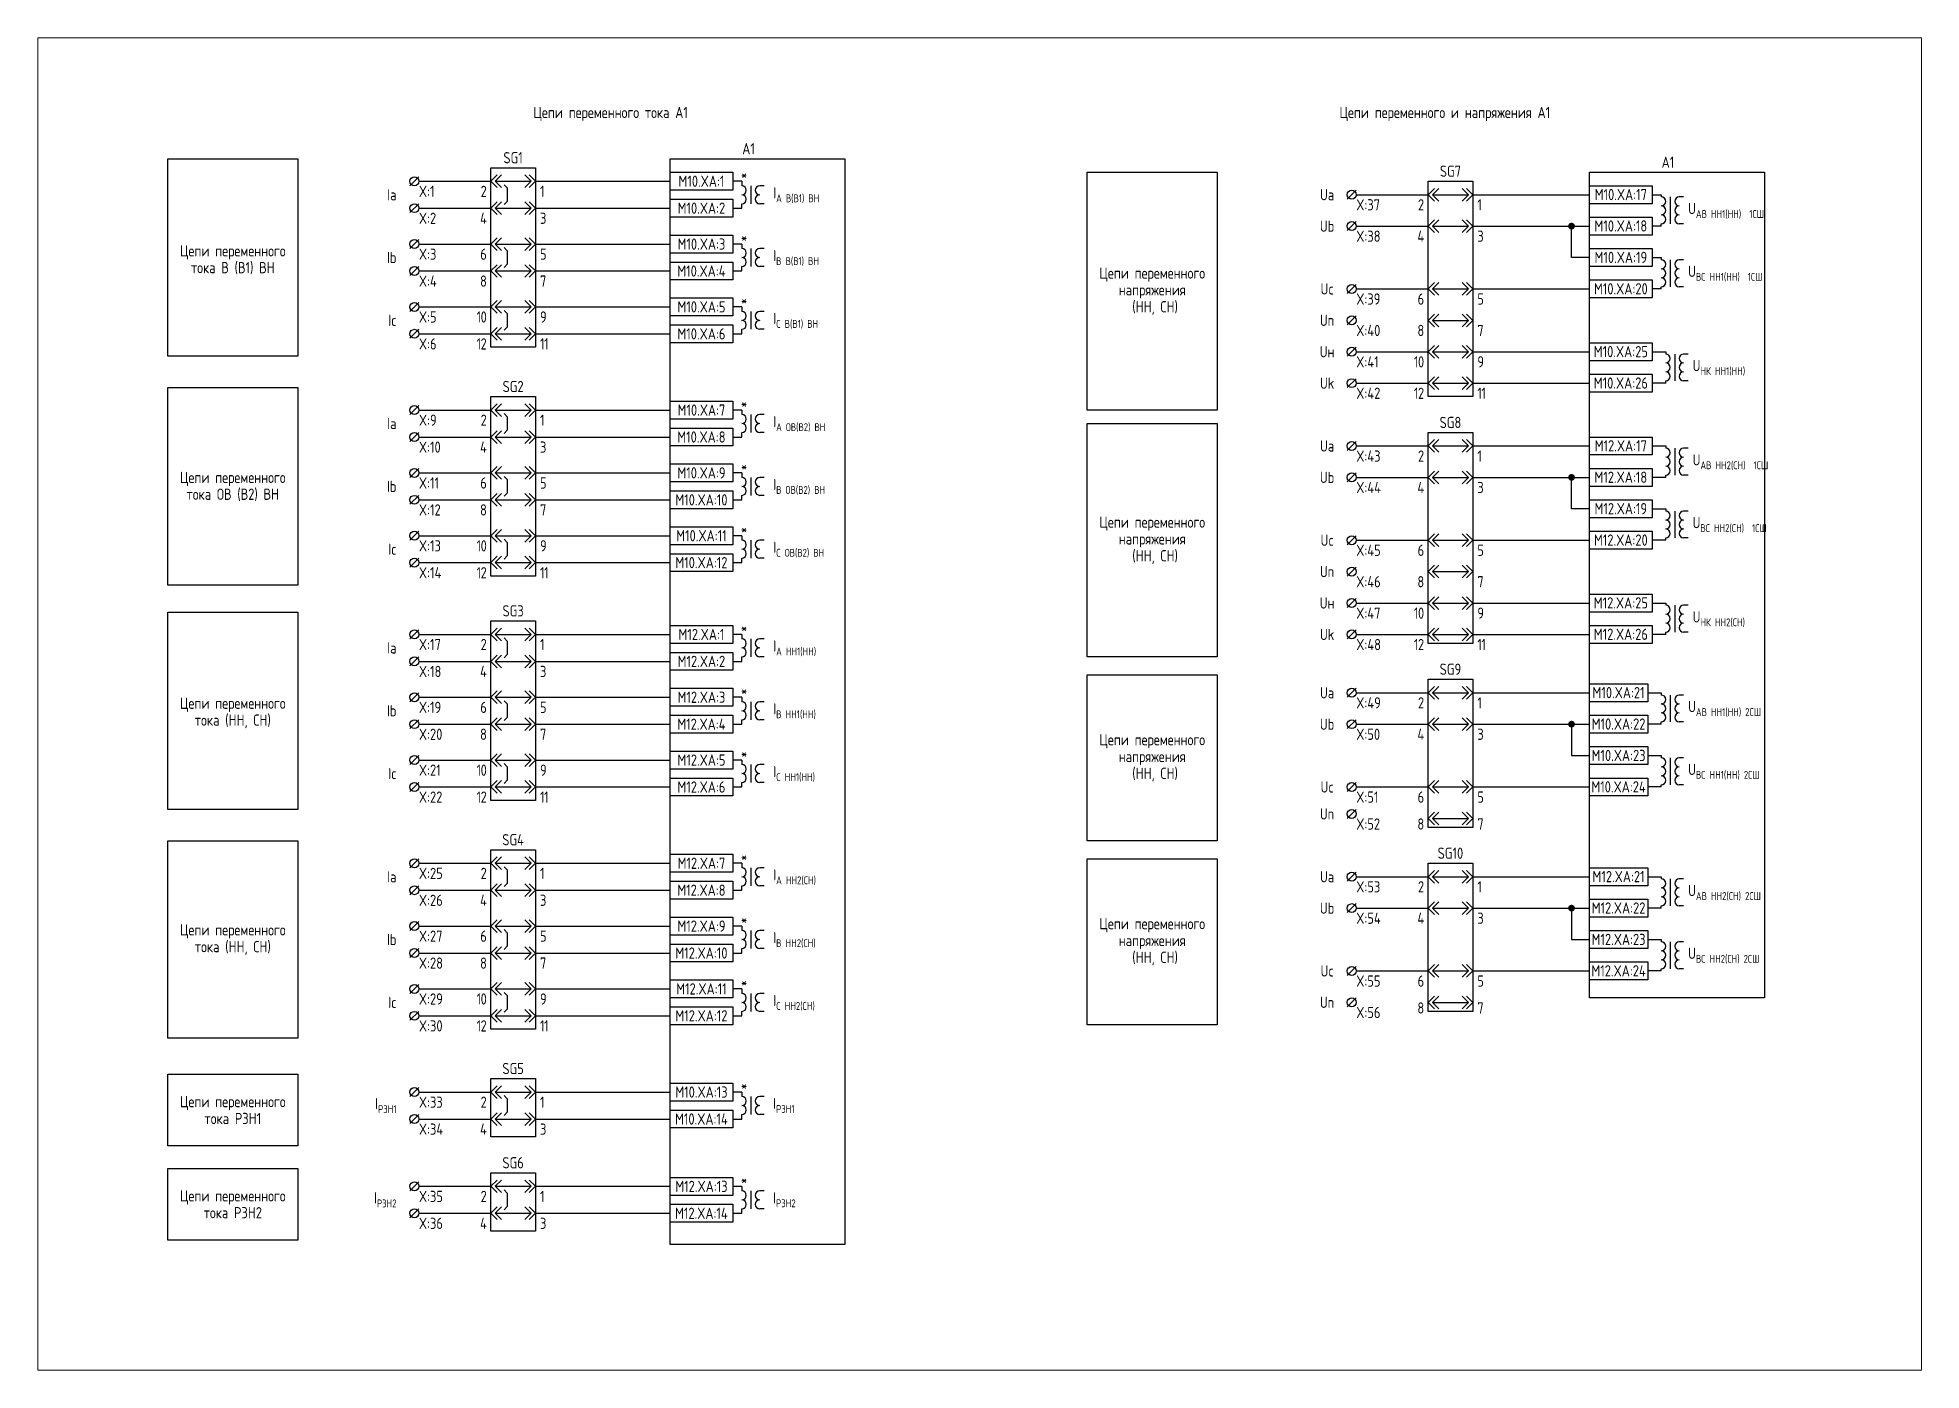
# Paper-space layout 'Лист1' of a CAD drawing. Header units: millimetres. Extents: x 31 to 266, y 22 to 188.
# The model-space entities are those that its viewports show. They can reach past a viewport. Long polylines and large blocks are cut down to what shows.
import ezdxf

# ---------------------------------------------------------------- set-up
doc = ezdxf.new("R2010")
doc.units = ezdxf.units.MM
doc.styles.add('Gost_type_A', font='GOST_A.TTF')

# ---------------------------------------------------------------- blocks, each defined once
blk = doc.blocks.new('БИ_разъем')
for p, q in [((0, 0), (1.41, 1.41)), ((0, 0), (1.41, 1.41)), ((0, 0), (1.41, -1.41)), ((0, 0), (1.41, -1.41)), ((1, 0), (2.41, 1.41)), ((1, 0), (2.41, -1.41)), ((1, 0), (9, 0)), ((9, 0), (7.59, 1.41)), ((9, 0), (7.59, -1.41)), ((10, 0), (8.59, 1.41)), ((10, 0), (8.59, 1.41)), ((10, 0), (8.59, -1.41)), ((10, 0), (8.59, -1.41))]:
    blk.add_line(p, q)
blk = doc.blocks.new('БИ_перемычка')
for p, q in [((2.97, -0.79), (3.67, -1.5)), ((3.67, -1.5), (3.67, -4.5)), ((2.97, -5.21), (3.67, -4.5))]:
    blk.add_line(p, q)
blk = doc.blocks.new('POINT')
at = {"const_width": 0.75}
blk.add_lwpolyline([(-0.375, 0, 1), (0.375, 0, 1)], format="xyb", close=True, dxfattribs=at)

msp = doc.modelspace()

# ---------------------------------------------------------------- linework, layer by layer
for p, q in [((85, 266), (83, 264)), ((85, 265), (101, 265)), ((111, 265), (141, 265)), ((157, 265), (155, 265)), ((294, 263), (292, 261)), ((294.01, 262), (310, 262)), ((320.01, 262), (346, 262)), ((85, 260), (83, 258)), ((85.01, 259), (100.83, 259)), ((111, 259), (141, 259)), ((155, 259), (157, 259)), ((294, 256), (292, 254)), ((294.01, 255), (310, 255)), ((320.01, 255), (346, 255)), ((342, 248), (342, 255)), ((85, 252), (83, 250)), ((85.01, 251), (100.83, 251)), ((111, 251), (141, 251)), ((157, 251), (155, 251)), ((157, 251), (157, 250)), ((157, 250.5), (157, 250)), ((159, 250), (159, 246)), ((159, 250), (159, 246)), ((162, 250), (161, 250)), ((162, 250), (161, 250)), ((346, 248), (342, 248)), ((85, 246), (83, 244)), ((85.01, 245), (100.83, 245)), ((111, 245), (141, 245)), ((155, 245), (157, 245)), ((157, 245), (157, 246)), ((162, 246), (161, 246)), ((162, 246), (161, 246)), ((294, 242), (292, 240)), ((294.01, 241), (310, 241)), ((320.01, 241), (346, 241)), ((85, 238), (83, 236)), ((85.01, 237), (100.83, 237)), ((111, 237), (141, 237)), ((157, 237), (155, 237)), ((85, 232), (83, 230)), ((111, 231), (141, 231)), ((155, 231), (157, 231)), ((294, 235), (292, 233)), ((85.01, 231), (100.83, 231)), ((294, 228), (292, 226)), ((294.01, 227), (310, 227)), ((320.01, 227), (346, 227)), ((294, 221), (292, 219)), ((294.01, 220), (310, 220)), ((320.01, 220), (346, 220)), ((85, 215), (83, 213)), ((85, 214), (101, 214)), ((111, 214), (141, 214)), ((157, 214), (155, 214)), ((85, 209), (83, 207)), ((85.01, 208), (100.83, 208)), ((111, 208), (141, 208)), ((155, 208), (157, 208)), ((294, 207), (292, 205)), ((294.01, 206), (310, 206)), ((320.01, 206), (346, 206)), ((85, 201), (83, 199)), ((85.01, 200), (100.83, 200)), ((111, 200), (141, 200)), ((157, 200), (155, 200)), ((294, 200), (292, 198)), ((294.01, 199), (310, 199)), ((320.01, 199), (346, 199)), ((342, 192), (342, 199)), ((85, 195), (83, 193)), ((85.01, 194), (100.83, 194)), ((111, 194), (141, 194)), ((155, 194), (157, 194)), ((346, 192), (342, 192)), ((85, 187), (83, 185)), ((85.01, 186), (100.83, 186)), ((111, 186), (141, 186)), ((157, 186), (155, 186)), ((294, 186), (292, 184)), ((294.01, 185), (310, 185)), ((320.01, 185), (346, 185)), ((85, 181), (83, 179)), ((85.01, 180), (100.83, 180)), ((111, 180), (141, 180)), ((155, 180), (157, 180)), ((294, 179), (292, 177)), ((294, 172), (292, 170)), ((294.01, 171), (310, 171)), ((320.01, 171), (346, 171)), ((85, 165), (83, 163)), ((85, 164), (101, 164)), ((111, 164), (141, 164)), ((157, 164), (155, 164)), ((294, 165), (292, 163)), ((294.01, 164), (310, 164)), ((320.01, 164), (346, 164)), ((85, 159), (83, 157)), ((85.01, 158), (100.83, 158)), ((111, 158), (141, 158)), ((155, 158), (157, 158)), ((294, 152), (292, 150)), ((85, 151), (83, 149)), ((85.01, 150), (100.83, 150)), ((111, 150), (141, 150)), ((157, 150), (155, 150)), ((294.01, 151), (310, 151)), ((320.01, 151), (346, 151)), ((85, 145), (83, 143)), ((85.01, 144), (100.83, 144)), ((111, 144), (141, 144)), ((155, 144), (157, 144)), ((294, 145), (292, 143)), ((294.01, 144), (310, 144)), ((320.01, 144), (346, 144)), ((342, 144), (342, 137)), ((85, 137), (83, 135)), ((85.01, 136), (100.83, 136)), ((111, 136), (141, 136)), ((157, 136), (155, 136)), ((342, 137), (346, 137)), ((85, 131), (83, 129)), ((294, 131), (292, 129)), ((85.01, 130), (100.83, 130)), ((111, 130), (141, 130)), ((155, 130), (157, 130)), ((294.01, 130), (310, 130)), ((320.01, 130), (346, 130)), ((294, 125), (292, 123)), ((85, 114), (83, 112)), ((85, 113), (101, 113)), ((111, 113), (141, 113)), ((157, 113), (155, 113)), ((294, 111), (292, 109)), ((294.01, 110), (310, 110)), ((320.01, 110), (346, 110)), ((85, 108), (83, 106)), ((85.01, 107), (100.83, 107)), ((111, 107), (141, 107)), ((155, 107), (157, 107)), ((294, 104), (292, 102)), ((294.01, 103), (310, 103)), ((320.01, 103), (346, 103)), ((342, 103), (342, 96)), ((85, 100), (83, 98)), ((85.01, 99), (100.83, 99)), ((111, 99), (141, 99)), ((157, 99), (155, 99)), ((85, 94), (83, 92)), ((85.01, 93), (100.83, 93)), ((111, 93), (141, 93)), ((155, 93), (157, 93)), ((342, 96), (346, 96)), ((294, 90), (292, 88)), ((294.01, 89), (310, 89)), ((320.01, 89), (346, 89)), ((85, 86), (83, 84)), ((85.01, 85), (100.83, 85)), ((111, 85), (141, 85)), ((157, 85), (155, 85)), ((85, 80), (83, 78)), ((294, 83), (292, 81)), ((85.01, 79), (100.83, 79)), ((111, 79), (141, 79)), ((155, 79), (157, 79)), ((85, 63), (83, 61)), ((85, 62), (101, 62)), ((111, 62), (141, 62)), ((157, 62), (155, 62)), ((85, 57), (83, 55)), ((85.01, 56), (100.83, 56)), ((111, 56), (141, 56)), ((155, 56), (157, 56)), ((85, 42), (83, 40)), ((85, 41), (101, 41)), ((111, 41), (141, 41)), ((157, 40.99), (155, 40.99)), ((85, 36), (83, 34)), ((85.01, 35), (100.83, 35)), ((111, 35), (141, 35)), ((155, 34.99), (157, 34.99))]:
    msp.add_line(p, q)
at = {"ltscale": 4}
for p, q in [((157, 265), (157, 264)), ((157, 264.5), (157, 264)), ((159, 264), (159, 260)), ((159, 264), (159, 260)), ((162, 264), (161, 264)), ((162, 264), (161, 264)), ((360, 262), (362, 262)), ((362, 262), (362, 261.5)), ((362, 262), (362, 261.5)), ((364, 261.5), (364, 257.5)), ((367, 261.5), (366, 261.5)), ((157, 259), (157, 260)), ((162, 260), (161, 260)), ((162, 260), (161, 260)), ((364, 259.5), (364, 255.5)), ((362, 255), (360, 255)), ((362, 255), (362, 255.5)), ((367, 255.5), (366, 255.5)), ((360, 248), (362, 248)), ((362, 248), (362, 247.5)), ((362, 248), (362, 247.5)), ((364, 247.5), (364, 243.5)), ((364, 245.5), (364, 241.5)), ((367, 247.5), (366, 247.5)), ((362, 241), (360, 241)), ((362, 241), (362, 241.5)), ((367, 241.5), (366, 241.5)), ((157, 237), (157, 236)), ((157, 236.5), (157, 236)), ((159, 236), (159, 232)), ((159, 236), (159, 232)), ((162, 236), (161, 236)), ((162, 236), (161, 236)), ((157, 231), (157, 232)), ((162, 232), (161, 232)), ((162, 232), (161, 232)), ((157, 214), (157, 213)), ((157, 213.5), (157, 213)), ((159, 213), (159, 209)), ((159, 213), (159, 209)), ((162, 213), (161, 213)), ((162, 213), (161, 213)), ((157, 208), (157, 209)), ((162, 209), (161, 209)), ((162, 209), (161, 209)), ((157, 200), (157, 199)), ((157, 199.5), (157, 199)), ((159, 199), (159, 195)), ((159, 199), (159, 195)), ((162, 199), (161, 199)), ((162, 199), (161, 199)), ((157, 194), (157, 195)), ((162, 195), (161, 195)), ((162, 195), (161, 195)), ((157, 186), (157, 185)), ((157, 185.5), (157, 185)), ((159, 185), (159, 181)), ((159, 185), (159, 181)), ((162, 185), (161, 185)), ((162, 185), (161, 185)), ((157, 180), (157, 181)), ((162, 181), (161, 181)), ((162, 181), (161, 181)), ((157, 164), (157, 163)), ((157, 163.5), (157, 163)), ((159, 163), (159, 159)), ((159, 163), (159, 159)), ((162, 163), (161, 163)), ((162, 163), (161, 163)), ((157, 158), (157, 159)), ((162, 159), (161, 159)), ((162, 159), (161, 159)), ((157, 150), (157, 149)), ((157, 149.5), (157, 149)), ((159, 149), (159, 145)), ((159, 149), (159, 145)), ((162, 149), (161, 149)), ((162, 149), (161, 149)), ((157, 144), (157, 145)), ((162, 145), (161, 145)), ((162, 145), (161, 145)), ((157, 136), (157, 135)), ((157, 135.5), (157, 135)), ((159, 135), (159, 131)), ((159, 135), (159, 131)), ((162, 135), (161, 135)), ((162, 135), (161, 135)), ((157, 130), (157, 131)), ((162, 131), (161, 131)), ((162, 131), (161, 131)), ((157, 113), (157, 112)), ((157, 112.5), (157, 112)), ((159, 112), (159, 108)), ((159, 112), (159, 108)), ((162, 112), (161, 112)), ((162, 112), (161, 112)), ((157, 107), (157, 108)), ((162, 108), (161, 108)), ((162, 108), (161, 108)), ((157, 99), (157, 98)), ((157, 98.5), (157, 98)), ((159, 98), (159, 94)), ((159, 98), (159, 94)), ((162, 98), (161, 98)), ((162, 98), (161, 98)), ((157, 93), (157, 94)), ((162, 94), (161, 94)), ((162, 94), (161, 94)), ((157, 85), (157, 84)), ((157, 84.5), (157, 84)), ((157, 79), (157, 80)), ((159, 84), (159, 80)), ((159, 84), (159, 80)), ((162, 84), (161, 84)), ((162, 84), (161, 84)), ((162, 80), (161, 80)), ((162, 80), (161, 80)), ((157, 62), (157, 61)), ((157, 61.5), (157, 61)), ((159, 61), (159, 57)), ((159, 61), (159, 57)), ((162, 61), (161, 61)), ((162, 61), (161, 61)), ((157, 56), (157, 57)), ((162, 57), (161, 57)), ((162, 57), (161, 57)), ((157, 40.99), (157, 39.99)), ((157, 40.49), (157, 39.99)), ((159, 39.99), (159, 35.99)), ((159, 39.99), (159, 35.99)), ((162, 39.99), (161, 39.99)), ((162, 39.99), (161, 39.99)), ((157, 34.99), (157, 35.99)), ((162, 35.99), (161, 35.99)), ((162, 35.99), (161, 35.99))]:
    msp.add_line(p, q, dxfattribs=at)
at = {"linetype": 'Continuous', "ltscale": 4}
for p, q in [((360, 227), (363, 227)), ((363, 227), (363, 226.5)), ((363, 227), (363, 226.5)), ((365, 226.5), (365, 222.5)), ((365, 224.5), (365, 220.5)), ((368, 226.5), (367, 226.5)), ((363, 220), (360, 220)), ((363, 220), (363, 220.5)), ((368, 220.5), (367, 220.5)), ((360, 206), (363, 206)), ((363, 206), (363, 205.5)), ((363, 206), (363, 205.5)), ((365, 205.5), (365, 201.5)), ((365, 203.5), (365, 199.5)), ((368, 205.5), (367, 205.5)), ((363, 199), (360, 199)), ((363, 199), (363, 199.5)), ((368, 199.5), (367, 199.5)), ((360, 192), (363, 192)), ((363, 192), (363, 191.5)), ((363, 192), (363, 191.5)), ((365, 191.5), (365, 187.5)), ((365, 189.5), (365, 185.5)), ((368, 191.5), (367, 191.5)), ((363, 185), (360, 185)), ((363, 185), (363, 185.5)), ((368, 185.5), (367, 185.5)), ((360, 171), (363, 171)), ((363, 171), (363, 170.5)), ((363, 171), (363, 170.5)), ((365, 170.5), (365, 166.5)), ((365, 168.5), (365, 164.5)), ((368, 170.5), (367, 170.5)), ((363, 164), (360, 164)), ((363, 164), (363, 164.5)), ((368, 164.5), (367, 164.5)), ((359, 151), (362, 151)), ((362, 151), (362, 150.5)), ((362, 151), (362, 150.5)), ((364, 150.5), (364, 146.5)), ((364, 148.5), (364, 144.5)), ((367, 150.5), (366, 150.5)), ((362, 144), (359, 144)), ((362, 144), (362, 144.5)), ((367, 144.5), (366, 144.5)), ((359, 137), (362, 137)), ((362, 137), (362, 136.5)), ((362, 137), (362, 136.5)), ((364, 136.5), (364, 132.5)), ((364, 134.5), (364, 130.5)), ((367, 136.5), (366, 136.5)), ((362, 130), (362, 130.5)), ((367, 130.5), (366, 130.5)), ((362, 130), (359, 130)), ((359, 110), (362, 110)), ((362, 110), (362, 109.5)), ((362, 110), (362, 109.5)), ((364, 109.5), (364, 105.5)), ((367, 109.5), (366, 109.5)), ((364, 107.5), (364, 103.5)), ((362, 103), (359, 103)), ((362, 103), (362, 103.5)), ((367, 103.5), (366, 103.5)), ((359, 96), (362, 96)), ((362, 96), (362, 95.5)), ((362, 96), (362, 95.5)), ((364, 95.5), (364, 91.5)), ((364, 93.5), (364, 89.5)), ((367, 95.5), (366, 95.5)), ((362, 89), (359, 89)), ((362, 89), (362, 89.5)), ((367, 89.5), (366, 89.5))]:
    msp.add_line(p, q, dxfattribs=at)
for points in [[(58, 226), (29, 226), (29, 270), (58, 270)], [(141, 270), (180, 270), (180, 28), (141, 28)], [(101, 268), (111, 268), (111, 228), (101, 228)], [(141, 267), (155, 267), (155, 263), (141, 263)], [(263, 214), (234, 214), (234, 267), (263, 267)], [(310, 265), (320, 265), (320, 217), (310, 217)], [(346, 267), (385, 267), (385, 83), (346, 83)], [(141, 261), (155, 261), (155, 257), (141, 257)], [(346, 264), (360, 264), (360, 260), (346, 260)], [(346, 257), (360, 257), (360, 253), (346, 253)], [(141, 253), (155, 253), (155, 249), (141, 249)], [(346, 250), (360, 250), (360, 246), (346, 246)], [(141, 247), (155, 247), (155, 243), (141, 243)], [(346, 243), (360, 243), (360, 239), (346, 239)], [(141, 239), (155, 239), (155, 235), (141, 235)], [(141, 233), (155, 233), (155, 229), (141, 229)], [(346, 229), (360, 229), (360, 225), (346, 225)], [(58, 175), (29, 175), (29, 219), (58, 219)], [(346, 222), (360, 222), (360, 218), (346, 218)], [(101, 217), (111, 217), (111, 177), (101, 177)], [(141, 216), (155, 216), (155, 212), (141, 212)], [(141, 210), (155, 210), (155, 206), (141, 206)], [(263, 159), (234, 159), (234, 211), (263, 211)], [(310, 209), (320, 209), (320, 162), (310, 162)], [(346, 208), (360, 208), (360, 204), (346, 204)], [(141, 202), (155, 202), (155, 198), (141, 198)], [(346, 201), (360, 201), (360, 197), (346, 197)], [(141, 196), (155, 196), (155, 192), (141, 192)], [(346, 194), (360, 194), (360, 190), (346, 190)], [(141, 188), (155, 188), (155, 184), (141, 184)], [(346, 187), (360, 187), (360, 183), (346, 183)], [(141, 182), (155, 182), (155, 178), (141, 178)], [(346, 173), (360, 173), (360, 169), (346, 169)], [(58, 125), (29, 125), (29, 169), (58, 169)], [(101, 167), (111, 167), (111, 127), (101, 127)], [(141, 166), (155, 166), (155, 162), (141, 162)], [(346, 166), (360, 166), (360, 162), (346, 162)], [(141, 160), (155, 160), (155, 156), (141, 156)], [(141, 152), (155, 152), (155, 148), (141, 148)], [(263, 118), (234, 118), (234, 155), (263, 155)], [(310, 154), (320, 154), (320, 121), (310, 121)], [(346, 153), (359, 153), (359, 149), (346, 149)], [(141, 146), (155, 146), (155, 142), (141, 142)], [(346, 146), (359, 146), (359, 142), (346, 142)], [(346, 139), (359, 139), (359, 135), (346, 135)], [(141, 138), (155, 138), (155, 134), (141, 134)], [(141, 132), (155, 132), (155, 128), (141, 128)], [(346, 132), (359, 132), (359, 128), (346, 128)], [(58, 74), (29, 74), (29, 118), (58, 118)], [(101, 116), (111, 116), (111, 76), (101, 76)], [(141, 115), (155, 115), (155, 111), (141, 111)], [(263, 77), (234, 77), (234, 114), (263, 114)], [(310, 113), (320, 113), (320, 80), (310, 80)], [(346, 112), (359, 112), (359, 108), (346, 108)], [(141, 109), (155, 109), (155, 105), (141, 105)], [(346, 105), (359, 105), (359, 101), (346, 101)], [(141, 101), (155, 101), (155, 97), (141, 97)], [(346, 98), (359, 98), (359, 94), (346, 94)], [(141, 95), (155, 95), (155, 91), (141, 91)], [(346, 91), (359, 91), (359, 87), (346, 87)], [(141, 87), (155, 87), (155, 83), (141, 83)], [(141, 81), (155, 81), (155, 77), (141, 77)], [(58, 50), (29, 50), (29, 66), (58, 66)], [(101, 65), (111, 65), (111, 52), (101, 52)], [(141, 64), (155, 64), (155, 60), (141, 60)], [(141, 58), (155, 58), (155, 54), (141, 54)], [(58, 29), (29, 29), (29, 45), (58, 45)], [(101, 44), (111, 44), (111, 31), (101, 31)], [(141, 42.99), (155, 42.99), (155, 38.99), (141, 38.99)], [(141, 36.99), (155, 36.99), (155, 32.99), (141, 32.99)]]:
    msp.add_lwpolyline(points, close=True)
for centre in [(84, 265), (293, 262), (84, 259), (84, 251), (293, 255), (84, 245), (293, 241), (84, 237), (84, 231), (293, 234), (293, 227), (293, 220), (84, 214), (84, 208), (293, 206), (84, 200), (293, 199), (84, 194), (84, 186), (293, 185), (84, 180), (293, 178), (293, 171), (84, 164), (293, 164), (84, 158), (293, 151), (84, 150), (84, 144), (293, 144), (84, 136), (84, 130), (293, 130), (293, 124), (84, 113), (293, 110), (84, 107), (293, 103), (84, 99), (84, 93), (293, 89), (84, 85), (84, 79), (293, 82), (84, 62), (84, 56), (84, 41), (84, 35)]:
    msp.add_circle(centre, 1)
at = {"ltscale": 4}
for centre, start, end in [((157, 263), 270, 90), ((157, 263), 270, 90), ((157, 261), 270, 90), ((157, 261), 270, 90), ((161, 263), 90, 270), ((161, 263), 90, 270), ((161, 261), 90, 270), ((161, 261), 90, 270), ((362, 260.5), 270, 90), ((366, 260.5), 90, 270), ((366, 260.5), 90, 270), ((362, 258.5), 270, 90), ((362, 256.5), 270, 90), ((366, 258.5), 90, 270), ((366, 258.5), 90, 270), ((366, 256.5), 90, 270), ((362, 246.5), 270, 90), ((362, 244.5), 270, 90), ((366, 246.5), 90, 270), ((366, 246.5), 90, 270), ((366, 244.5), 90, 270), ((366, 244.5), 90, 270), ((362, 242.5), 270, 90), ((366, 242.5), 90, 270), ((157, 235), 270, 90), ((157, 235), 270, 90), ((161, 235), 90, 270), ((161, 235), 90, 270), ((157, 233), 270, 90), ((157, 233), 270, 90), ((161, 233), 90, 270), ((161, 233), 90, 270), ((157, 212), 270, 90), ((157, 212), 270, 90), ((157, 210), 270, 90), ((157, 210), 270, 90), ((161, 212), 90, 270), ((161, 212), 90, 270), ((161, 210), 90, 270), ((161, 210), 90, 270), ((157, 198), 270, 90), ((157, 198), 270, 90), ((161, 198), 90, 270), ((161, 198), 90, 270), ((157, 196), 270, 90), ((157, 196), 270, 90), ((161, 196), 90, 270), ((161, 196), 90, 270), ((157, 184), 270, 90), ((157, 184), 270, 90), ((161, 184), 90, 270), ((161, 184), 90, 270), ((157, 182), 270, 90), ((157, 182), 270, 90), ((161, 182), 90, 270), ((161, 182), 90, 270), ((157, 162), 270, 90), ((157, 162), 270, 90), ((157, 160), 270, 90), ((157, 160), 270, 90), ((161, 162), 90, 270), ((161, 162), 90, 270), ((161, 160), 90, 270), ((161, 160), 90, 270), ((157, 148), 270, 90), ((157, 148), 270, 90), ((157, 146), 270, 90), ((157, 146), 270, 90), ((161, 148), 90, 270), ((161, 148), 90, 270), ((161, 146), 90, 270), ((161, 146), 90, 270), ((157, 134), 270, 90), ((157, 134), 270, 90), ((161, 134), 90, 270), ((161, 134), 90, 270), ((157, 132), 270, 90), ((157, 132), 270, 90), ((161, 132), 90, 270), ((161, 132), 90, 270), ((157, 111), 270, 90), ((157, 111), 270, 90), ((157, 109), 270, 90), ((157, 109), 270, 90), ((161, 111), 90, 270), ((161, 111), 90, 270), ((161, 109), 90, 270), ((161, 109), 90, 270), ((157, 97), 270, 90), ((157, 97), 270, 90), ((161, 97), 90, 270), ((161, 97), 90, 270), ((157, 95), 270, 90), ((157, 95), 270, 90), ((161, 95), 90, 270), ((161, 95), 90, 270), ((157, 83), 270, 90), ((157, 83), 270, 90), ((157, 81), 270, 90), ((157, 81), 270, 90), ((161, 83), 90, 270), ((161, 83), 90, 270), ((161, 81), 90, 270), ((161, 81), 90, 270), ((157, 60), 270, 90), ((157, 60), 270, 90), ((157, 58), 270, 90), ((157, 58), 270, 90), ((161, 60), 90, 270), ((161, 60), 90, 270), ((161, 58), 90, 270), ((161, 58), 90, 270), ((157, 38.99), 270, 90), ((157, 38.99), 270, 90), ((157, 36.99), 270, 90), ((157, 36.99), 270, 90), ((161, 38.99), 90, 270), ((161, 38.99), 90, 270), ((161, 36.99), 90, 270), ((161, 36.99), 90, 270)]:
    msp.add_arc(centre, 1, start, end, dxfattribs=at)
for centre, start, end in [((157, 249), 270, 90), ((157, 249), 270, 90), ((157, 247), 270, 90), ((157, 247), 270, 90), ((161, 249), 90, 270), ((161, 249), 90, 270), ((161, 247), 90, 270), ((161, 247), 90, 270)]:
    msp.add_arc(centre, 1, start, end)
at = {"linetype": 'Continuous', "ltscale": 4}
for centre, start, end in [((363, 225.5), 270, 90), ((363, 223.5), 270, 90), ((367, 225.5), 90, 270), ((367, 225.5), 90, 270), ((367, 223.5), 90, 270), ((367, 223.5), 90, 270), ((363, 221.5), 270, 90), ((367, 221.5), 90, 270), ((363, 204.5), 270, 90), ((363, 202.5), 270, 90), ((367, 204.5), 90, 270), ((367, 204.5), 90, 270), ((367, 202.5), 90, 270), ((367, 202.5), 90, 270), ((363, 200.5), 270, 90), ((367, 200.5), 90, 270), ((363, 190.5), 270, 90), ((363, 188.5), 270, 90), ((367, 190.5), 90, 270), ((367, 190.5), 90, 270), ((367, 188.5), 90, 270), ((367, 188.5), 90, 270), ((363, 186.5), 270, 90), ((367, 186.5), 90, 270), ((363, 169.5), 270, 90), ((363, 167.5), 270, 90), ((367, 169.5), 90, 270), ((367, 169.5), 90, 270), ((367, 167.5), 90, 270), ((367, 167.5), 90, 270), ((363, 165.5), 270, 90), ((367, 165.5), 90, 270), ((362, 149.5), 270, 90), ((362, 147.5), 270, 90), ((366, 149.5), 90, 270), ((366, 149.5), 90, 270), ((366, 147.5), 90, 270), ((366, 147.5), 90, 270), ((362, 145.5), 270, 90), ((366, 145.5), 90, 270), ((362, 135.5), 270, 90), ((362, 133.5), 270, 90), ((366, 135.5), 90, 270), ((366, 135.5), 90, 270), ((366, 133.5), 90, 270), ((366, 133.5), 90, 270), ((362, 131.5), 270, 90), ((366, 131.5), 90, 270), ((362, 108.5), 270, 90), ((366, 108.5), 90, 270), ((366, 108.5), 90, 270), ((362, 106.5), 270, 90), ((362, 104.5), 270, 90), ((366, 106.5), 90, 270), ((366, 106.5), 90, 270), ((366, 104.5), 90, 270), ((362, 94.5), 270, 90), ((362, 92.5), 270, 90), ((366, 94.5), 90, 270), ((366, 94.5), 90, 270), ((366, 92.5), 90, 270), ((366, 92.5), 90, 270), ((362, 90.5), 270, 90), ((366, 90.5), 90, 270)]:
    msp.add_arc(centre, 1, start, end, dxfattribs=at)

# ---------------------------------------------------------------- block references
for name, p in [('БИ_разъем', (101, 265)), ('БИ_разъем', (101, 259)), ('БИ_перемычка', (101, 265)), ('БИ_разъем', (310, 262)), ('БИ_разъем', (310, 255)), ('БИ_разъем', (101, 251)), ('POINT', (342, 255)), ('БИ_перемычка', (101, 251)), ('БИ_разъем', (101, 245)), ('БИ_разъем', (310, 241)), ('БИ_разъем', (101, 237)), ('БИ_перемычка', (101, 237)), ('БИ_разъем', (310, 234)), ('БИ_разъем', (101, 231)), ('БИ_разъем', (310, 227)), ('БИ_разъем', (310, 220)), ('БИ_разъем', (101, 214)), ('БИ_перемычка', (101, 214)), ('БИ_разъем', (101, 208)), ('БИ_разъем', (310, 206)), ('БИ_разъем', (101, 200)), ('БИ_перемычка', (101, 200)), ('БИ_разъем', (310, 199)), ('POINT', (342, 199)), ('БИ_разъем', (101, 194)), ('БИ_разъем', (101, 186)), ('БИ_перемычка', (101, 186)), ('БИ_разъем', (310, 185)), ('БИ_разъем', (101, 180)), ('БИ_разъем', (310, 178)), ('БИ_разъем', (310, 171)), ('БИ_разъем', (101, 164)), ('БИ_разъем', (310, 164)), ('БИ_перемычка', (101, 164)), ('БИ_разъем', (101, 158)), ('БИ_разъем', (101, 150)), ('БИ_разъем', (310, 151)), ('БИ_перемычка', (101, 150)), ('БИ_разъем', (101, 144)), ('БИ_разъем', (310, 144)), ('POINT', (342, 144)), ('БИ_разъем', (101, 136)), ('БИ_перемычка', (101, 136)), ('БИ_разъем', (101, 130)), ('БИ_разъем', (310, 130)), ('БИ_разъем', (310, 123)), ('БИ_разъем', (101, 113)), ('БИ_перемычка', (101, 113)), ('БИ_разъем', (310, 110)), ('БИ_разъем', (101, 107)), ('БИ_разъем', (310, 103)), ('POINT', (342, 103)), ('БИ_разъем', (101, 99)), ('БИ_перемычка', (101, 99)), ('БИ_разъем', (101, 93)), ('БИ_разъем', (310, 89)), ('БИ_разъем', (101, 85)), ('БИ_перемычка', (101, 85)), ('БИ_разъем', (101, 79)), ('БИ_разъем', (310, 82)), ('БИ_разъем', (101, 62)), ('БИ_перемычка', (101, 62)), ('БИ_разъем', (101, 56)), ('БИ_разъем', (101, 41)), ('БИ_перемычка', (101, 41)), ('БИ_разъем', (101, 35))]:
    msp.add_blockref(name, p)

# ---------------------------------------------------------------- texts
at = {"char_height": 2.5, "line_spacing_factor": 0.9, "style": 'Gost_type_A'}
for s, insert, width, attachment_point in [('Цепи переменного тока А1', (127.75, 280), 197.5, 5), ('Цепи переменного и напряжения А1', (313.75, 280), 197.5, 5), ('A1', (158.5, 271), 35, 8), ('SG1', (106, 269), 10, 8), ('A1', (363.5, 268), 35, 8), ('SG7', (315, 266), 10, 8), ('Ia', (80, 262), 6, 6), ('X:1', (85, 264), 10, 1), ('{\\T0.9;2}', (100, 264), 5, 3), ('{\\T0.9;1}', (112, 264), 5, 1), ('Ua', (287.5, 262), 11, 5), ('X:37', (294, 261), 8, 1), ('{\\T0.9;2}', (309, 261), 5, 3), ('{\\T0.9;1}', (321, 261), 5, 1), ('X:2', (85, 258), 10, 1), ('{\\T0.9;4}', (100, 258), 5, 3), ('{\\T0.9;3}', (112, 258), 5, 1), ('Ub', (287.5, 255), 11, 5), ('X:38', (294, 254), 8, 1), ('{\\T0.9;4}', (309, 254), 5, 3), ('{\\T0.9;3}', (321, 254), 5, 1), ('Цепи переменного \\Pтока В (В1) ВН', (43.5, 247.5), 29, 5), ('Ib', (80, 248), 6, 6), ('X:3', (85, 250), 10, 1), ('{\\T0.9;6}', (100, 250), 5, 3), ('{\\T0.9;5}', (112, 250), 5, 1), ('X:4', (85, 244), 10, 1), ('{\\T0.9;8}', (100, 244), 5, 3), ('{\\T0.9;7}', (112, 244), 5, 1), ('Цепи переменного напряжения  \\P (НН, СН)', (248.5, 240.5), 29, 5), ('Uc', (287.5, 241), 11, 5), ('X:39', (294, 240), 8, 1), ('{\\T0.9;6}', (309, 240), 5, 3), ('{\\T0.9;5}', (321, 240), 5, 1), ('Ic', (80, 234), 6, 6), ('X:5', (85, 236), 10, 1), ('{\\T0.9;10}', (100, 236), 5, 3), ('{\\T0.9;9}', (112, 236), 5, 1), ('Un', (287.5, 234), 11, 5), ('X:40', (294, 233), 8, 1), ('{\\T0.9;8}', (309, 233), 5, 3), ('{\\T0.9;7}', (321, 233), 5, 1), ('X:6', (85, 230), 10, 1), ('{\\T0.9;12}', (100, 230), 5, 3), ('{\\T0.9;11}', (112, 230), 5, 1), ('Uн', (287.5, 227), 11, 5), ('X:41', (294, 226), 8, 1), ('{\\T0.9;10}', (309, 226), 5, 3), ('{\\T0.9;9}', (321, 226), 5, 1), ('SG2', (106, 218), 10, 8), ('Uk', (287.5, 220), 11, 5), ('X:42', (294, 219), 8, 1), ('{\\T0.9;12}', (309, 219), 5, 3), ('{\\T0.9;11}', (321, 219), 5, 1), ('Ia', (80, 211), 6, 6), ('X:9', (85, 213), 10, 1), ('{\\T0.9;2}', (100, 213), 5, 3), ('{\\T0.9;1}', (112, 213), 5, 1), ('SG8', (315, 210), 10, 8), ('X:10', (85, 207), 10, 1), ('{\\T0.9;4}', (100, 207), 5, 3), ('{\\T0.9;3}', (112, 207), 5, 1), ('Ua', (287.5, 206), 11, 5), ('X:43', (294, 205), 8, 1), ('{\\T0.9;2}', (309, 205), 5, 3), ('{\\T0.9;1}', (321, 205), 5, 1), ('Цепи переменного тока ОВ (В2) ВН', (43.5, 197), 29, 5), ('Ib', (80, 197), 6, 6), ('X:11', (85, 199), 10, 1), ('{\\T0.9;6}', (100, 199), 5, 3), ('{\\T0.9;5}', (112, 199), 5, 1), ('Ub', (287.5, 199), 11, 5), ('X:44', (294, 198), 8, 1), ('{\\T0.9;4}', (309, 198), 5, 3), ('{\\T0.9;3}', (321, 198), 5, 1), ('X:12', (85, 193), 10, 1), ('{\\T0.9;8}', (100, 193), 5, 3), ('{\\T0.9;7}', (112, 193), 5, 1), ('Цепи переменного напряжения\\P (НН, СН)', (248.5, 185), 29, 5), ('X:13', (85, 185), 10, 1), ('{\\T0.9;10}', (100, 185), 5, 3), ('{\\T0.9;9}', (112, 185), 5, 1), ('Uc', (287.5, 185), 11, 5), ('Ic', (80, 183), 6, 6), ('X:45', (294, 184), 8, 1), ('{\\T0.9;6}', (309, 184), 5, 3), ('{\\T0.9;5}', (321, 184), 5, 1), ('X:14', (85, 179), 10, 1), ('{\\T0.9;12}', (100, 179), 5, 3), ('{\\T0.9;11}', (112, 179), 5, 1), ('Un', (287.5, 178), 11, 5), ('X:46', (294, 177), 8, 1), ('{\\T0.9;8}', (309, 177), 5, 3), ('{\\T0.9;7}', (321, 177), 5, 1), ('Uн', (287.5, 171), 11, 5), ('SG3', (106, 168), 10, 8), ('X:47', (294, 170), 8, 1), ('{\\T0.9;10}', (309, 170), 5, 3), ('{\\T0.9;9}', (321, 170), 5, 1), ('Uk', (287.5, 164), 11, 5), ('Ia', (80, 161), 6, 6), ('X:17', (85, 163), 10, 1), ('{\\T0.9;2}', (100, 163), 5, 3), ('{\\T0.9;1}', (112, 163), 5, 1), ('X:48', (294, 163), 8, 1), ('{\\T0.9;12}', (309, 163), 5, 3), ('{\\T0.9;11}', (321, 163), 5, 1), ('X:18', (85, 157), 10, 1), ('{\\T0.9;4}', (100, 157), 5, 3), ('{\\T0.9;3}', (112, 157), 5, 1), ('SG9', (315, 155), 10, 8), ('Ua', (287.5, 151), 11, 5), ('Цепи переменного \\Pтока (НН, СН)', (43.5, 146.5), 29, 5), ('Ib', (80, 147), 6, 6), ('X:19', (85, 149), 10, 1), ('{\\T0.9;6}', (100, 149), 5, 3), ('{\\T0.9;5}', (112, 149), 5, 1), ('X:49', (294, 150), 8, 1), ('{\\T0.9;2}', (309, 150), 5, 3), ('{\\T0.9;1}', (321, 150), 5, 1), ('X:20', (85, 143), 10, 1), ('{\\T0.9;8}', (100, 143), 5, 3), ('{\\T0.9;7}', (112, 143), 5, 1), ('Ub', (287.5, 144), 11, 5), ('X:50', (294, 143), 8, 1), ('{\\T0.9;4}', (309, 143), 5, 3), ('{\\T0.9;3}', (321, 143), 5, 1), ('Цепи переменного напряжения  \\P (НН, СН)', (248.5, 136.5), 29, 5), ('X:21', (85, 135), 10, 1), ('{\\T0.9;10}', (100, 135), 5, 3), ('{\\T0.9;9}', (112, 135), 5, 1), ('Ic', (80, 133), 6, 6), ('Uc', (287.5, 130), 11, 5), ('X:22', (85, 129), 10, 1), ('{\\T0.9;12}', (100, 129), 5, 3), ('{\\T0.9;11}', (112, 129), 5, 1), ('X:51', (294, 129), 8, 1), ('{\\T0.9;6}', (309, 129), 5, 3), ('{\\T0.9;5}', (321, 129), 5, 1), ('Un', (287.5, 124), 11, 5), ('X:52', (294, 123), 8, 1), ('{\\T0.9;8}', (309, 123), 5, 3), ('{\\T0.9;7}', (321, 123), 5, 1), ('SG4', (106, 117), 10, 8), ('SG10', (315, 114), 10, 8), ('Ia', (80, 110), 6, 6), ('X:25', (85, 112), 10, 1), ('{\\T0.9;2}', (100, 112), 5, 3), ('{\\T0.9;1}', (112, 112), 5, 1), ('Ua', (287.5, 110), 11, 5), ('X:26', (85, 106), 10, 1), ('{\\T0.9;4}', (100, 106), 5, 3), ('{\\T0.9;3}', (112, 106), 5, 1), ('X:53', (294, 109), 8, 1), ('{\\T0.9;2}', (309, 109), 5, 3), ('{\\T0.9;1}', (321, 109), 5, 1), ('Ub', (287.5, 103), 11, 5), ('X:54', (294, 102), 8, 1), ('{\\T0.9;4}', (309, 102), 5, 3), ('{\\T0.9;3}', (321, 102), 5, 1), ('Цепи переменного тока (НН, СН)', (43.5, 96), 29, 5), ('Ib', (80, 96), 6, 6), ('X:27', (85, 98), 10, 1), ('{\\T0.9;6}', (100, 98), 5, 3), ('{\\T0.9;5}', (112, 98), 5, 1), ('Цепи переменного напряжения\\P (НН, СН)', (248.5, 95.5), 29, 5), ('X:28', (85, 92), 10, 1), ('{\\T0.9;8}', (100, 92), 5, 3), ('{\\T0.9;7}', (112, 92), 5, 1), ('Uc', (287.5, 89), 11, 5), ('X:55', (294, 88), 8, 1), ('{\\T0.9;6}', (309, 88), 5, 3), ('{\\T0.9;5}', (321, 88), 5, 1), ('Ic', (80, 82), 6, 6), ('X:29', (85, 84), 10, 1), ('{\\T0.9;10}', (100, 84), 5, 3), ('{\\T0.9;9}', (112, 84), 5, 1), ('Un', (287.5, 82), 11, 5), ('X:56', (294, 81), 8, 1), ('{\\T0.9;8}', (309, 82), 5, 3), ('{\\T0.9;7}', (321, 82), 5, 1), ('X:30', (85, 78), 10, 1), ('{\\T0.9;12}', (100, 78), 5, 3), ('{\\T0.9;11}', (112, 78), 5, 1), ('SG5', (106, 66), 10, 8), ('Цепи переменного тока РЗН1', (43.5, 58), 29, 5), ('\\A1;I{\\H0.7x;\\S^ РЗН1;}', (80, 59), 6, 6), ('X:33', (85, 61), 10, 1), ('{\\T0.9;2}', (100, 61), 5, 3), ('{\\T0.9;1}', (112, 61), 5, 1), ('X:34', (85, 55), 10, 1), ('{\\T0.9;4}', (100, 55), 5, 3), ('{\\T0.9;3}', (112, 55), 5, 1), ('SG6', (106, 45), 10, 8), ('Цепи переменного тока РЗН2', (43.5, 37), 29, 5), ('\\A1;I{\\H0.7x;\\S^ РЗН2;}', (80, 38), 6, 6), ('X:35', (85, 40), 10, 1), ('{\\T0.9;2}', (100, 40), 5, 3), ('{\\T0.9;1}', (112, 40), 5, 1), ('X:36', (85, 34), 10, 1), ('{\\T0.9;4}', (100, 34), 5, 3), ('{\\T0.9;3}', (112, 34), 5, 1)]:
    msp.add_mtext(s, dxfattribs=dict(at, insert=insert, width=width, attachment_point=attachment_point))
at = {"char_height": 2.5, "style": 'Gost_type_A'}
for s, insert, width, attachment_point in [('M10.XA:1', (148, 265), 14, 5), ('*', (157.5, 266.5), 3, 5), ('\\A1;I{\\H0.7x;\\S^ A В(В1) ВН;}', (164, 262), 8, 4), ('М10.XA:17', (352.99, 262.03), 14.018, 5), ('M10.XA:2', (147.99, 259), 14.018, 5), ('М10.XA:18', (352.99, 255.03), 14.018, 5), ('\\A1;U{\\H0.7x;\\S^ АВ НН1(НН)  1СШ;}', (368, 258.5), 12, 4), ('M10.XA:3', (148, 251), 14, 5), ('*', (157.5, 252.5), 3, 5), ('\\A1;I{\\H0.7x;\\S^ B В(В1) ВН;}', (164, 248), 8, 4), ('М10.XA:19', (352.99, 248.03), 14.018, 5), ('M10.XA:4', (147.99, 244.99), 14.018, 5), ('\\A1;U{\\H0.7x;\\S^ ВС НН1(НН)  1СШ;}', (368, 244.5), 12, 4), ('М10.XA:20', (352.99, 241.03), 14.018, 5), ('M10.XA:5', (148, 237), 14, 5), ('*', (157.5, 238.5), 3, 5), ('\\A1;I{\\H0.7x;\\S^ C В(В1) ВН;}', (164, 234), 8, 4), ('M10.XA:6', (147.99, 230.99), 14.018, 5), ('М10.XA:25', (352.99, 227.03), 14.018, 5), ('\\A1;U{\\H0.7x;\\S^ НК НН1(НН);}', (369, 223.5), 8, 4), ('М10.XA:26', (352.99, 220.03), 14.018, 5), ('M10.XA:7', (148, 214), 14, 5), ('*', (157.5, 215.5), 3, 5), ('\\A1;I{\\H0.7x;\\S^ A ОВ(В2) ВН;}', (164, 211), 8, 4), ('M10.XA:8', (147.99, 208), 14.018, 5), ('M12.XA:17', (352.99, 206.03), 14.018, 5), ('*', (157.5, 201.5), 3, 5), ('\\A1;U{\\H0.7x;\\S^ АВ НН2(СН)  1СШ;}', (369, 202.5), 8, 4), ('M10.XA:9', (148, 200), 14, 5), ('\\A1;I{\\H0.7x;\\S^ B ОВ(В2) ВН;}', (164, 197), 8, 4), ('M12.XA:18', (352.99, 199.03), 14.018, 5), ('M10.XA:10', (147.99, 193.99), 14.018, 5), ('M12.XA:19', (352.99, 192.03), 14.018, 5), ('\\A1;U{\\H0.7x;\\S^ ВС НН2(СН)  1СШ;}', (369, 188.5), 8, 4), ('M10.XA:11', (148, 186), 14, 5), ('*', (157.5, 187.5), 3, 5), ('М12.XA:20', (352.99, 185.03), 14.018, 5), ('M10.XA:12', (147.99, 180), 14.018, 5), ('\\A1;I{\\H0.7x;\\S^ C ОВ(В2) ВН;}', (164, 183), 8, 4), ('М12.XA:25', (352.99, 171.03), 14.018, 5), ('\\A1;U{\\H0.7x;\\S^ НК НН2(СН);}', (369, 167.5), 8, 4), ('M12.XA:1', (148, 164), 14, 5), ('*', (157.5, 165.5), 3, 5), ('М12.XA:26', (352.99, 164.03), 14.018, 5), ('\\A1;I{\\H0.7x;\\S^ A НН1(НН);}', (164, 161), 8, 4), ('M12.XA:2', (147.99, 158), 14.018, 5), ('M12.XA:3', (148, 150), 14, 5), ('*', (157.5, 151.5), 3, 5), ('М10.XA:21', (352.48, 151.03), 13, 5), ('\\A1;I{\\H0.7x;\\S^ B НН1(НН);}', (164, 147), 8, 4), ('\\A1;U{\\H0.7x;\\S^ АВ НН1(НН) 2СШ;}', (368, 147.5), 8, 4), ('M12.XA:4', (147.99, 143.99), 14.018, 5), ('М10.XA:22', (352.48, 144.03), 13, 5), ('M12.XA:5', (148, 136), 14, 5), ('*', (157.5, 137.5), 3, 5), ('\\A1;I{\\H0.7x;\\S^ C НН1(НН);}', (164, 133), 8, 4), ('М10.XA:23', (352.48, 137.03), 13, 5), ('\\A1;U{\\H0.7x;\\S^ ВС НН1(НН) 2СШ;}', (368, 133.5), 8, 4), ('M12.XA:6', (147.99, 129.99), 14.018, 5), ('М10.XA:24', (352.48, 130.03), 13, 5), ('M12.XA:7', (148, 113), 14, 5), ('*', (157.5, 114.5), 3, 5), ('\\A1;I{\\H0.7x;\\S^ A НН2(СН);}', (164, 110), 8, 4), ('М12.XA:21', (352.48, 110.03), 13, 5), ('M12.XA:8', (147.99, 107), 14.018, 5), ('\\A1;U{\\H0.7x;\\S^ АВ НН2(СН) 2СШ;}', (368, 106.5), 8, 4), ('М12.XA:22', (352.48, 103.03), 13, 5), ('M12.XA:9', (148, 99), 14, 5), ('*', (157.5, 100.5), 3, 5), ('\\A1;I{\\H0.7x;\\S^ B НН2(СН);}', (164, 96), 8, 4), ('М12.XA:23', (352.48, 96.03), 13, 5), ('M12.XA:10', (147.99, 92.99), 14.018, 5), ('\\A1;U{\\H0.7x;\\S^ ВС НН2(СН) 2СШ;}', (368, 92.5), 8, 4), ('М12.XA:24', (352.48, 89.03), 13, 5), ('M12.XA:11', (148, 85), 14, 5), ('*', (157.5, 86.5), 3, 5), ('M12.XA:12', (147.99, 79), 14.018, 5), ('\\A1;I{\\H0.7x;\\S^ C НН2(СН);}', (164, 82), 8, 4), ('M10.XA:13', (148, 62.01), 14, 5), ('*', (157.5, 63.5), 3, 5), ('\\A1;I{\\H0.7x;\\S^ РЗН1;}', (163.99, 59.03), 8, 4), ('M10.XA:14', (147.99, 56), 14.018, 5), ('M12.XA:13', (148, 40.99), 14, 5), ('*', (157.5, 42.49), 3, 5), ('\\A1;I{\\H0.7x;\\S^ РЗН2;}', (163.99, 38.02), 8, 4), ('M12.XA:14', (147.99, 34.99), 14.018, 5)]:
    msp.add_mtext(s, dxfattribs=dict(at, insert=insert, width=width, attachment_point=attachment_point))

psp = doc.layouts.new('Лист1')

# ---------------------------------------------------------------- viewports
at = {"layer": '0'}
psp.add_viewport(center=(148.51, 105.01), size=(235.18, 166.3039), view_center_point=(210, 148.5), view_height=297, dxfattribs=at)

doc.saveas('drawing.dxf')
